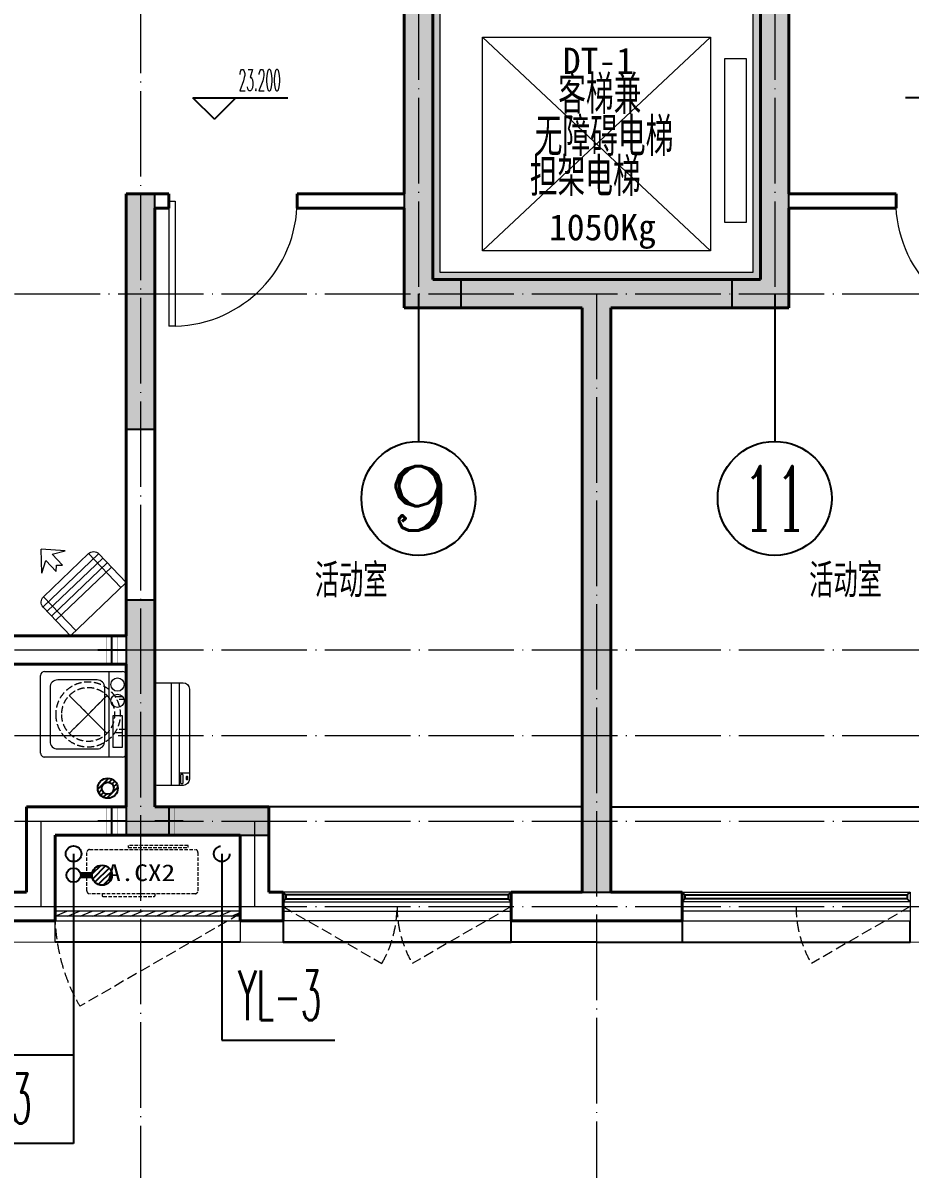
# Model space of a CAD drawing. Extents: x 27938 to 650306, y -92720 to 1524912.
# Drawn here: x 281791 to 288017, y 362482 to 370524 of the extents above; entities that cross this region are included whole.
import ezdxf
from ezdxf.enums import TextEntityAlignment as Align

# ---------------------------------------------------------------- set-up
doc = ezdxf.new("R2010")
doc.units = 0
doc.header["$LTSCALE"] = 1000
doc.header["$MEASUREMENT"] = 0
for name, pattern in [('$1$DASH', [0.35, 0.25, -0.1]), ('DASH', [0.35, 0.25, -0.1]), ('DOTE', [2.42, 2, -0.2, 0.02, -0.2])]:
    doc.linetypes.add(name, pattern=pattern)
for name, color, linetype in [('3-栏杆1', 135, 'Continuous'), ('3.5方案汇报，与郭总、侯月琴确定户型_t8$0$2020.03.04 -1安徽标准化洋房户型(UA）_t8_t8$0$看线', 154, 'Continuous'), ('AXIS', 3, 'Continuous'), ('AXIS_TEXT', 4, 'Continuous'), ('COLUMN', 9, 'Continuous'), ('DIM_ELEV', 3, 'Continuous'), ('DIM_凝结', 3, 'Continuous'), ('DIM_污水', 3, 'Continuous'), ('DIM_雨水', 3, 'Continuous'), ('EQUIP_地漏', 7, 'Continuous'), ('PIPE-凝结', 150, 'N'), ('PUB_TEXT', 4, 'Continuous'), ('VPIPE-凝结', 150, 'Continuous'), ('VPIPE-污水', 2, 'W'), ('VPIPE-雨水', 4, 'DASH'), ('保温', 6, 'Continuous'), ('机电标识类', 1, 'Continuous'), ('看线', 251, 'Continuous')]:
    doc.layers.add(name, color=color, linetype=linetype)
for name, color, linetype, lineweight in [('3.5方案汇报，与郭总、侯月琴确定户型_t8$0$STAIR', 2, 'Continuous', 18), ('DOTE', 19, 'DOTE', 9), ('LVTRY', 1, 'Continuous', 13), ('PUB_HATCH', 8, 'Continuous', 9), ('WALL', 9, 'Continuous', 40), ('WINDOW', 8, 'Continuous', 15), ('填充', 251, 'Continuous', 5), ('平面-空调室内机', 176, 'Continuous', 9), ('平面-空调预留孔', 173, 'Continuous', 15), ('空调', 76, 'Continuous', 13), ('粉刷', 251, 'Continuous', 9)]:
    doc.layers.add(name, color=color, linetype=linetype, lineweight=lineweight)
doc.styles.add('_TCH_AXIS', font='COMPLEX', dxfattribs={"bigfont": 'GBCBIG'})
doc.styles.add('_TCH_DIM', font='SIMPLEX.shx', dxfattribs={"width": 0.6, "oblique": 10, "bigfont": 'hztxt.shx'})
doc.styles.add('_TWT_SERIAL', font='simplex.shx', dxfattribs={"width": 0.6, "oblique": 10, "height": 3, "bigfont": 'aadri.shx'})
doc.styles.add('COMPLEX', font='COMPLEX')
doc.styles.get("Standard").update_dxf_attribs({"font": 'gbenor.shx', "bigfont": 'gbcbig.shx'})
doc.styles.add('黑体', font='simhei.ttf')
doc.linetypes.add('N', pattern='A,3,-0.2,["N",Standard,S=0.25,R=0,X=-0.1,Y=-0.115],-0.2', length=3.4)
doc.linetypes.add('W', pattern='A,3,-0.2,["W",Standard,S=0.25,R=0,X=-0.1,Y=-0.115],-0.2', length=3.4)
pattern_1 = [(90, (-503782.47, -516048.461), (-16.49778, 1e-15), [9.525, -19.05]), (210, (-503782.47, -516048.461), (8.24889, -14.2874966), [9.525, -19.05]), (150, (-503782.47, -516038.936), (-8.24889, -14.2874966), [9.525, -19.05])]

# ---------------------------------------------------------------- blocks, each defined once
blk = doc.blocks.new('RECTANG')
at = {"color": 0}
for p, q in [((1, 1), (0, 1)), ((0, 1), (0, 0)), ((1, 0), (1, 1)), ((0, 0), (1, 0))]:
    blk.add_line(p, q, dxfattribs=at)
blk = doc.blocks.new('洗衣机')
at = {"layer": 'LVTRY', "color": 0}
for p, q in [((3790993.7, 243444.5), (3790993.7, 242899.1)), ((3791567.4, 243472.1), (3791021, 243472.1)), ((3791116.5, 243472.1), (3791116.5, 242871.5)), ((3791594.6, 242899.1), (3791594.6, 243444.5)), ((3791145.1, 242982.5), (3791145.1, 243358)), ((3791199, 243412.7), (3791474.9, 243412.7)), ((3791528.8, 243358), (3791528.8, 242982.5)), ((3791474.9, 242927.8), (3791199, 242927.8)), ((3791021, 242871.5), (3791567.4, 242871.5))]:
    blk.add_line(p, q, dxfattribs=at)
at = {"layer": 'LVTRY', "color": 0, "extrusion": (0, 0, -1)}
for centre, major_axis, start_param, end_param in [((3791021, 243444.5), (0, 27.6), -1.570796, 0), ((3791567.4, 243444.5), (0, 27.6), 0, 1.570796), ((3791055.1, 243379.8), (0, 46.9), 3.141593, 9.424778), ((3791199, 243358), (0, 54.7), 4.712389, 6.283185), ((3791474.9, 243358), (0, 54.7), 0, 1.570796), ((3791055.1, 243265.7), (0, 46.9), 3.141593, 9.424778), ((3791199, 242982.5), (0, 54.7), 3.141593, 4.712389), ((3791474.9, 242982.5), (0, 54.7), 1.570796, 3.141593), ((3791021, 242899.1), (0, 27.6), 3.141593, 4.712389), ((3791567.4, 242899.1), (0, 27.6), 1.570796, 3.141593)]:
    blk.add_ellipse(centre, major_axis=major_axis, ratio=0.986385, start_param=start_param, end_param=end_param, dxfattribs=at)
at = {"layer": 'LVTRY', "color": 8, "xscale": 63.25620569481588, "yscale": 224.5369532744355, "zscale": 64.12934308941763, "rotation": 180}
blk.add_blockref('RECTANG', (3791085.2, 243162.4), dxfattribs=at)
blk = doc.blocks.new('dnfhfn')
at = {"color": 0, "linetype": '$1$DASH', "ltscale": 0.2}
for p, q in [((101.9, 495, 0), (121.9, 495, 0)), ((101.9, 417.2, 0), (101.9, 495, 0)), ((121.9, 495, 0), (121.9, 429, 0)), ((353.1, 495, 0), (333.1, 495, 0)), ((333.1, 495, 0), (333.1, 429, 0)), ((353.1, 417.2, 0), (353.1, 495, 0))]:
    blk.add_line(p, q, dxfattribs=at)
at = {"color": 0, "linetype": '$1$DASH', "ltscale": 0.2, "elevation": 0}
for points in [[(94.9, 360.1), (94.9, 360.1), (360.1, 94.9), (360.1, 94.9)], [(360.1, 360.1), (94.9, 94.9), (94.9, 94.9), (360.1, 360.1)]]:
    blk.add_lwpolyline(points, close=True, dxfattribs=at)
at = {"color": 0, "linetype": '$1$DASH', "ltscale": 0.2}
for radius in [227.5, 187.5]:
    blk.add_circle((227.5, 227.5, 0), radius, dxfattribs=at)
blk = doc.blocks.new('ferre')
at = {"layer": '平面-空调预留孔', "color": 0, "linetype": 'DASH', "ltscale": 0.1}
for p, q in [((93392.7, 115403.5), (93392.7, 115393.5)), ((93402.7, 115383.5), (93755.6, 115383.5)), ((93765.6, 115393.5), (93765.6, 115403.5))]:
    blk.add_line(p, q, dxfattribs=at)
blk.add_lwpolyline([(93996.7, 115742.6), (93576.8, 115742.6), (93576.8, 115727.5), (93996.7, 115727.5)], close=True, dxfattribs=at)
blk.add_lwpolyline([(94045.9, 115403.5), (93305.9, 115403.5, -0.414214), (93285.9, 115423.5), (93285.9, 115693.5, -0.414214), (93305.9, 115713.5), (94045.9, 115713.5, -0.414214), (94065.9, 115693.5), (94065.9, 115423.5, -0.414214)], format="xyb", close=True, dxfattribs=at)
for centre, start, end in [((93402.7, 115393.5), 180, 270), ((93755.6, 115393.5), 270, 0)]:
    blk.add_arc(centre, 10, start, end, dxfattribs=at)
at = {"layer": '平面-空调预留孔', "color": 0, "linetype": 'DASH', "ltscale": 0.1, "style": '黑体', "width": 1.2}
blk.add_text('A.CX2', height=117.05, dxfattribs=at).set_placement((93428.3, 115492.1))
blk = doc.blocks.new('fergve')
at = {"layer": '平面-空调预留孔', "color": 8, "linetype": 'DASH', "ltscale": 0.1}
blk.add_blockref('ferre', (25670, -60415.8), dxfattribs=at)
blk = doc.blocks.new('dasdasf1sa2f31as32f')
at = {"color": 0}
for p, q in [((-116, 585.6), (43.3, 640.5)), ((-22.8, 585.5), (-116, 585.6)), ((-22.8, 585.5), (-73.4, 493.2)), ((82.7, 476.6), (43.3, 640.5)), ((-473.5, 259.7), (-339.5, 504)), ((-269.8, 524.3), (-427.7, 236.5)), ((134.6, 245.5), (-338.8, 505.1)), ((-269.8, 524.3), (113.7, 314)), ((-31.3, 504.4), (-73.4, 493.2)), ((-18.1, 462.9), (-31.3, 504.4)), ((32.4, 555.1), (-18.1, 462.9)), ((82.7, 476.6), (32.4, 555.1)), ((92.6, 168.8), (-380.9, 428.5)), ((114.7, 208.4), (-359.1, 468.2)), ((72.3, 131.9), (-401.1, 391.6)), ((0, 0), (-473.5, 259.7)), ((113.7, 314), (-44.2, 26.2)), ((134, 244.4), (0, 0))]:
    blk.add_line(p, q, dxfattribs=at)
for centre, start, end in [((-294.5, 479.4), 61.25933, 151.25933), ((89, 269), 331.25933, 61.25933)]:
    blk.add_arc(centre, 51.3, start, end, dxfattribs=at)
blk = doc.blocks.new('dongkong')
at = {"color": 0}
blk.add_wipeout([(-603756, 210771), (-603756, 210570.8), (-603836, 210570.8), (-603836, 210771)], dxfattribs=at)
at = {"layer": '机电标识类', "color": 0, "linetype": 'DASH', "ltscale": 400}
for p, q in [((-603796, 210771), (-603796, 210570.8)), ((-603896, 210670.7), (-603696, 210670.7))]:
    blk.add_line(p, q, dxfattribs=at)
at = {"layer": '空调', "color": 0, "linetype": 'DASH', "const_width": 2}
blk.add_lwpolyline([(-603756, 210771), (-603756, 210570.8), (-603836, 210570.8), (-603836, 210771)], close=True, dxfattribs=at)
blk = doc.blocks.new('A$C001338C2')
at = {"color": 0}
for p, q in [((845, 304), (55, 304)), ((109, 215), (109, 304)), ((0, 249), (0, 22)), ((900, 22), (900, 249)), ((22, 0), (878, 0))]:
    blk.add_line(p, q, dxfattribs=at)
at = {"color": 0, "lineweight": 5}
for p, q in [((900, 215), (0, 215)), ((900, 143), (0, 143))]:
    blk.add_line(p, q, dxfattribs=at)
at = {"color": 0}
for points in [[(89, 226), (22, 226, -0.414214), (17, 232), (17, 243, -0.414214), (22, 249), (89, 249, -0.414214), (95, 243), (95, 232, -0.414214)], [(73, 275), (57, 275, -0.414214), (51, 281), (51, 283, -0.414214), (57, 289), (73, 289, -0.414214), (79, 283), (79, 281, -0.414214)]]:
    blk.add_lwpolyline(points, format="xyb", close=True, dxfattribs=at)
for centre, radius, start, end in [((55, 249), 55, 90, 180), ((845, 249), 55, 360, 90), ((22, 22), 22, 180, 270), ((878, 22), 22, 270, 360)]:
    blk.add_arc(centre, radius, start, end, dxfattribs=at)
blk = doc.blocks.new('FGDGDRGSDGDG')
at = {"layer": 'DOTE', "linetype": 'DOTE', "ltscale": 0.3}
for p, q in [((500682.5, 523848.5), (500682.5, 513948.5)), ((502632.5, 522348.5), (502632.5, 520248.5)), ((505132.5, 522348.5), (505132.5, 520248.5)), ((488182.5, 520248.5), (546982.5, 520248.5)), ((503882.5, 520248.5), (503882.5, 513948.5)), ((488182.5, 517748.5), (546982.5, 517748.5)), ((488182.5, 517148.5), (546982.5, 517148.5)), ((488182.5, 516548.5), (546982.5, 516548.5)), ((499982.5, 516548.5), (499982.5, 515948.5)), ((501482.5, 516548.5), (501482.5, 515948.5)), ((488182.5, 515948.5), (546982.5, 515948.5))]:
    blk.add_line(p, q, dxfattribs=at)
blk = doc.blocks.new('gdfgdgdgr')
at = {"layer": 'PUB_HATCH'}
for points in [[(489827.4, 526513.9), (489477.4, 526513.9), (489477.4, 526313.9), (489627.4, 526313.9), (489627.4, 524213.9), (490027.4, 524213.9), (490027.4, 524413.9), (489827.4, 524413.9)], [(492127.6, 526513.9), (492127.6, 524413.9), (491927.6, 524413.9), (491927.6, 524213.9), (492327.6, 524213.9), (492327.6, 526313.9), (492477.6, 526313.9), (492477.6, 526513.9)], [(487877.4, 523363.9), (487877.4, 525013.9), (487677.4, 525013.9), (487677.4, 523363.9)], [(488677.4, 520713.9), (487877.4, 520713.9), (487877.4, 522163.9), (487677.4, 522163.9), (487677.4, 520513.9), (488677.4, 520513.9)]]:
    blk.add_hatch(color=256, dxfattribs=at).paths.add_polyline_path(points)
at = {"layer": 'COLUMN', "color": 8}
for p, q in [((489827.4, 524413.9), (489827.4, 526513.9)), ((492127.6, 526513.9), (492127.6, 524413.9)), ((489627.4, 526313.9), (489627.4, 524213.9)), ((492327.6, 524213.9), (492327.6, 526313.9)), ((487877.4, 525013.9), (487677.4, 525013.9)), ((487677.4, 525013.9), (487677.4, 523363.9)), ((487877.4, 523363.9), (487877.4, 525013.9)), ((490027.4, 524413.9), (489827.4, 524413.9)), ((490027.4, 524213.9), (490027.4, 524413.9)), ((492127.6, 524413.9), (491927.6, 524413.9)), ((491927.6, 524413.9), (491927.6, 524213.9)), ((489627.4, 524213.9), (490027.4, 524213.9)), ((491927.6, 524213.9), (492327.6, 524213.9)), ((487677.4, 523363.9), (487877.4, 523363.9)), ((487877.4, 522163.9), (487677.4, 522163.9)), ((487677.4, 522163.9), (487677.4, 520513.9)), ((487877.4, 520713.9), (487877.4, 522163.9)), ((488677.4, 520713.9), (487877.4, 520713.9)), ((488677.4, 520513.9), (488677.4, 520713.9)), ((487677.4, 520513.9), (488677.4, 520513.9))]:
    blk.add_line(p, q, dxfattribs=at)
blk = doc.blocks.new('A$C263B1184')
at = {"layer": '保温', "linetype": 'Continuous', "ltscale": 10}
h = blk.add_hatch(dxfattribs=at)
h.set_pattern_fill('HEX', color=251, scale=10, angle=90, style=0)
h.set_pattern_definition(pattern_1)
h.paths.add_polyline_path([(1050.1, 4100), (1050.1, 4300), (-850, 4300), (-850, 4100)])
h = blk.add_hatch(dxfattribs=at)
h.set_pattern_fill('HEX', color=251, scale=10, angle=90, style=0)
h.set_pattern_definition(pattern_1)
h.paths.add_polyline_path([(0.1, 0), (200.1, 0), (200.1, 4100), (0.1, 4100)])
at = {"layer": '保温', "color": 251, "linetype": 'ByBlock', "ltscale": 10}
blk.add_line((0, 0), (200, 0), dxfattribs=at)
blk = doc.blocks.new('$WINLIB2D$00000001')
at = {"color": 0}
for points in [[(-0.5, 0.5), (-0.5, -0.5)], [(-0.5, 0.5), (0.5, 0.5)], [(0.5, -0.5), (0.5, 0.5)], [(0.5, 0.1667), (-0.5, 0.1667)], [(0.5, -0.1667), (-0.5, -0.1667)], [(-0.5, -0.5), (0.5, -0.5)]]:
    blk.add_lwpolyline(points, dxfattribs=at)
blk = doc.blocks.new('$DorLib2D$00000001')
for p, q in [((0.45, 0.975), (0.5, 0.975)), ((0.45, 0), (0.45, 0.975)), ((0.5, 0), (0.5, 0.975)), ((0.5, 0), (0.45, 0))]:
    blk.add_line(p, q)
at = {"lineweight": 13}
blk.add_arc((0.475, 0), 0.975, 91.46928, 180, dxfattribs=at)
blk = doc.blocks.new('$WINLIB2D$00000039')
at = {"color": 0}
for points in [[(-0.5, 0.5), (-0.5, -0.5)], [(0.5, 0.5), (-0.5, 0.5)], [(0.5, -0.5), (0.5, 0.5)], [(-0.5, 0.1667), (0.5, 0.1667)], [(-0.3839, -0.1667), (-0.448, 0.1667)], [(-0.3159, -0.1667), (-0.38, 0.1667)], [(-0.2479, -0.1667), (-0.312, 0.1667)], [(-0.1799, -0.1667), (-0.244, 0.1667)], [(-0.1119, -0.1667), (-0.176, 0.1667)], [(-0.0439, -0.1667), (-0.108, 0.1667)], [(0.0241, -0.1667), (-0.04, 0.1667)], [(0.0921, -0.1667), (0.028, 0.1667)], [(0.16, -0.1667), (0.0959, 0.1667)], [(0.228, -0.1667), (0.1639, 0.1667)], [(0.296, -0.1667), (0.2319, 0.1667)], [(0.364, -0.1667), (0.2999, 0.1667)], [(0.432, -0.1667), (0.3679, 0.1667)], [(0.5, -0.1667), (0.4359, 0.1667)], [(-0.4519, -0.1667), (-0.5, 0.0836)], [(-0.5, -0.1667), (0.5, -0.1667)], [(0.5, -0.5), (-0.5, -0.5)]]:
    blk.add_lwpolyline(points, dxfattribs=at)
blk = doc.blocks.new('_AXISO')
blk.add_circle((0, 0), 0.5)
at = {"layer": 'AXIS_TEXT', "style": 'COMPLEX', "width": 1.041667}
blk.add_attdef('A', text='', height=0.56, dxfattribs=at).set_placement((-0.25, -0.28), (0.25, -0.28), align=Align.FIT)
blk = doc.blocks.new('$TwtSys$00000141')
for p, q in [((-141, 12), (-15, 138)), ((-141, 12), (-15, 138)), ((-131, -53), (53, 131)), ((-131, -53), (53, 131)), ((-100, -100), (100, 100)), ((-100, -100), (100, 100)), ((-49, -131), (131, 49)), ((-49, -131), (131, 49)), ((17, -138), (138, -17)), ((17, -138), (138, -17))]:
    blk.add_line(p, q)
blk.add_circle((0, 0), 141)
blk.add_circle((0, 0), 141)
blk = doc.blocks.new('$TwtSys$00000543')
for p, q in [((-140, -13), (13, 140)), ((-13, -140), (140, 13)), ((19, 83), (63, 126)), ((60, 60), (100, 100)), ((83, 19), (126, 63)), ((-126, -63), (-83, -19)), ((-100, -100), (-60, -60)), ((-63, -126), (-19, -83))]:
    blk.add_line(p, q)
for radius in [141, 84.6]:
    blk.add_circle((0, 0), radius)

msp = doc.modelspace()

# ---------------------------------------------------------------- hatches: boundary and pattern name
at = {"layer": '填充'}
h = msp.add_hatch(dxfattribs=at)
h.set_pattern_fill('隔热材料02', color=8, scale=100, style=0)
h.set_pattern_definition([(0, (-888391.82, -240014.906), (0, 50), []), (0, (-888391.82, -239998.24), (0, 50), []), (270, (-888348.077, -239989.61), (50, -9e-15), [5.01775, -44.98225]), (270, (-888385.536, -239989.61), (50, -9e-15), [5.01775, -44.98225]), (90, (-888360.024, -240023.537), (-50, 3e-15), [5.01775, -44.98225]), (90, (-888373.59, -240023.537), (-50, 3e-15), [5.01775, -44.98225]), (180, (-888341.794, -240031.573), (-6e-15, -50), [50.02425, 0.02425]), (135, (-888355.75, -240029.064), (3e-15, 49.99987405), [4.268, -66.44275]), (116.56505, (-888308.77, -240026.046), (0.00011283, 49.99993342), [2.805, -108.9985]), (116.56505, (-888358.77, -240026.046), (0.00011283, 49.99993342), [2.805, -108.9985]), (153.43495, (-888300.734, -240031.573), (-0.0001128, 49.9999334), [5.61, -106.1935]), (153.43495, (-888350.734, -240031.573), (-0.0001128, 49.9999334), [5.61, -106.1935]), (63.43495, (-888310.024, -240018.52), (-0.00011283, 49.99993342), [26.714, -85.0895]), (63.43495, (-888360.024, -240018.52), (-0.00011283, 49.99993342), [26.714, -85.0895]), (116.56505, (-888298.077, -239989.608), (0.00011283, 49.99993342), [2.805, -108.9985]), (116.56505, (-888348.077, -239989.608), (0.00011283, 49.99993342), [2.805, -108.9985]), (135, (-888349.33, -239987.1), (3e-15, 49.99987405), [4.268, -66.44275]), (153.43495, (-888302.35, -239984.08), (-0.0001128, 49.9999334), [5.61, -106.1935]), (153.43495, (-888352.35, -239984.08), (-0.0001128, 49.9999334), [5.61, -106.1935]), (45, (-888384.28, -239987.1), (0, 49.99987405), [4.268, -66.44275]), (63.43495, (-888335.536, -239989.608), (-0.00011283, 49.99993342), [2.805, -108.9985]), (63.43495, (-888385.536, -239989.608), (-0.00011283, 49.99993342), [2.805, -108.9985]), (26.56505, (-888331.264, -239984.08), (0.0001128, 49.9999334), [5.61, -106.1935]), (26.56505, (-888381.264, -239984.08), (0.0001128, 49.9999334), [5.61, -106.1935]), (116.56505, (-888323.59, -240018.52), (0.00011283, 49.99993342), [26.714, -85.0895]), (116.56505, (-888373.59, -240018.52), (0.00011283, 49.99993342), [26.714, -85.0895]), (45, (-888377.86, -240029.064), (0, 49.99987405), [4.268, -66.44275]), (63.43495, (-888324.843, -240026.046), (-0.00011283, 49.99993342), [2.805, -108.9985]), (63.43495, (-888374.843, -240026.046), (-0.00011283, 49.99993342), [2.805, -108.9985]), (26.56505, (-888332.88, -240031.573), (0.0001128, 49.9999334), [5.61, -106.1935]), (26.56505, (-888382.88, -240031.573), (0.0001128, 49.9999334), [5.61, -106.1935])])
h.paths.add_polyline_path([(286916.6, 370623.7), (286966.6, 370623.7), (286966.6, 368723.7), (284666.6, 368723.7), (284666.6, 370623.7), (284716.6, 370623.7), (284716.6, 368773.7), (286916.6, 368773.7)])

# ---------------------------------------------------------------- linework, layer by layer
at = {"color": 8, "const_width": 8}
for points in [[(281716.6, 364223.7), (281716.6, 364073.7), (282016.6, 364073.7), (282016.6, 364223.7)], [(283316.6, 364223.7), (283316.6, 364073.7), (283616.6, 364073.7), (283616.6, 364223.7)], [(288316.6, 364223.7), (288316.6, 364073.7), (288016.6, 364073.7), (288016.6, 364223.7)]]:
    msp.add_lwpolyline(points, dxfattribs=at)
at = {"layer": '3-栏杆1', "color": 8}
for p, q in [((283636.8, 364405.9), (283616.6, 364423.7)), ((283616.6, 364423.7), (283636.8, 364405.9)), ((285196.3, 364405.9), (283636.8, 364405.9)), ((283636.8, 364405.9), (283636.8, 364376.7)), ((285196.3, 364405.9), (285216.6, 364423.7)), ((285216.6, 364423.7), (285196.3, 364405.9)), ((285196.3, 364405.9), (285196.3, 364376.7)), ((286436.8, 364405.9), (286416.6, 364423.7)), ((286416.6, 364423.7), (286436.8, 364405.9)), ((286436.8, 364405.9), (287996.3, 364405.9)), ((286436.8, 364405.9), (286436.8, 364376.7)), ((287996.3, 364405.9), (288016.6, 364423.7)), ((288016.6, 364423.7), (287996.3, 364405.9)), ((287996.3, 364405.9), (287996.3, 364376.7)), ((283616.6, 364356.8), (283636.8, 364376.7)), ((283636.8, 364376.6), (285196.3, 364376.6)), ((285196.3, 364376.7), (285216.6, 364356.8)), ((285216.6, 364356.8), (285196.3, 364376.7)), ((286436.8, 364376.7), (286416.6, 364356.8)), ((286416.6, 364356.8), (286436.8, 364376.7)), ((287996.3, 364376.6), (286436.8, 364376.6)), ((288016.6, 364356.8), (287996.3, 364376.7))]:
    msp.add_line(p, q, dxfattribs=at)
at = {"layer": '3.5方案汇报，与郭总、侯月琴确定户型_t8$0$2020.03.04 -1安徽标准化洋房户型(UA）_t8_t8$0$看线', "color": 8, "ltscale": 10}
for p, q in [((285716.6, 365023.7), (283516.6, 365023.7)), ((285916.6, 365023.7), (288116.6, 365023.7))]:
    msp.add_line(p, q, dxfattribs=at)
at = {"layer": '3.5方案汇报，与郭总、侯月琴确定户型_t8$0$STAIR', "color": 8}
for p, q in [((285016.6, 370423.7), (286616.6, 368923.7)), ((286616.6, 370423.7), (285016.6, 368923.7))]:
    msp.add_line(p, q, dxfattribs=at)
for points in [[(285016.6, 368923.7), (285016.6, 370423.7), (286616.6, 370423.7), (286616.6, 368923.7)], [(286716.6, 369123.7), (286716.6, 370273.7), (286866.6, 370273.7), (286866.6, 369123.7)]]:
    msp.add_lwpolyline(points, close=True, dxfattribs=at)
at = {"layer": 'AXIS'}
for p, q in [((284566.6, 368623.7), (284566.6, 367587.5)), ((287066.6, 368623.7), (287066.6, 367587.5))]:
    msp.add_line(p, q, dxfattribs=at)
at = {"layer": 'DIM_ELEV', "color": 8}
for p, q in [((283134.6, 369847.5), (282984.6, 369997.5)), ((282984.6, 369997.5), (283649.5, 369997.5)), ((283134.6, 369847.5), (283284.6, 369997.5)), ((288648.6, 369997.5), (287983.6, 369997.5))]:
    msp.add_line(p, q, dxfattribs=at)
at = {"layer": 'DIM_凝结'}
for p, q in [((282146.6, 364543.7), (282146.6, 362661.9)), ((282146.6, 362661.9), (281169.7, 362661.9))]:
    msp.add_line(p, q, dxfattribs=at)
at = {"layer": 'DIM_污水'}
for p, q in [((282146.6, 364693.7), (282146.6, 363281.2)), ((282146.6, 363281.2), (281091.3, 363281.2))]:
    msp.add_line(p, q, dxfattribs=at)
at = {"layer": 'DIM_雨水'}
for p, q in [((283186.6, 364693.7), (283186.6, 363385.5)), ((283186.6, 363385.5), (283980.6, 363385.5))]:
    msp.add_line(p, q, dxfattribs=at)
at = {"layer": 'PIPE-凝结', "const_width": 45}
msp.add_lwpolyline([(282196.6, 364543.7), (282276.1, 364543.7)], dxfattribs=at)
at = {"layer": 'VPIPE-凝结'}
msp.add_circle((282146.6, 364543.7), 50, dxfattribs=at)
at = {"layer": 'VPIPE-污水'}
msp.add_circle((282146.6, 364693.7), 55, dxfattribs=at)
at = {"layer": 'VPIPE-雨水'}
msp.add_circle((283186.6, 364693.7), 55, dxfattribs=at)
at = {"layer": 'WALL', "color": 8}
for p, q in [((284466.6, 370623.7), (284466.6, 369323.7)), ((284666.6, 370623.7), (284666.6, 369223.7)), ((286966.6, 370623.7), (286966.6, 369223.7)), ((287166.6, 370623.7), (287166.6, 369323.7)), ((282815.4, 369323.7), (282516.6, 369323.7)), ((282815.4, 369223.7), (282815.4, 369323.7)), ((284466.6, 369323.7), (283715.4, 369323.7)), ((283715.4, 369323.7), (283715.4, 369223.7)), ((287917.8, 369323.7), (287166.6, 369323.7)), ((287917.8, 369223.7), (287917.8, 369323.7)), ((282716.6, 369223.7), (282716.6, 366123.7)), ((282716.6, 369223.7), (282815.4, 369223.7)), ((283715.4, 369223.7), (284466.6, 369223.7)), ((284466.6, 369223.7), (284466.6, 368523.7)), ((284666.6, 369223.7), (284666.6, 368723.7)), ((286966.6, 369223.7), (286966.6, 368723.7)), ((287166.6, 369223.7), (287917.8, 369223.7)), ((287166.6, 369223.7), (287166.6, 368523.7)), ((284666.6, 368723.7), (285816.6, 368723.7)), ((285816.6, 368723.7), (286966.6, 368723.7)), ((284466.6, 368523.7), (285716.6, 368523.7)), ((285716.6, 368523.7), (285716.6, 364423.7)), ((285916.6, 368523.7), (285916.6, 364423.7)), ((285916.6, 368523.7), (287166.6, 368523.7)), ((281816.6, 365023.7), (281816.6, 364423.7)), ((283516.6, 365023.7), (283516.6, 364423.7)), ((282016.6, 364823.7), (282016.6, 364323.7)), ((283316.6, 364823.7), (283316.6, 364323.7)), ((281816.6, 364423.7), (281716.6, 364423.7)), ((283616.6, 364423.7), (283516.6, 364423.7)), ((283616.6, 364223.7), (283616.6, 364423.7)), ((285716.6, 364423.7), (285216.6, 364423.7)), ((285216.6, 364423.7), (285216.6, 364223.7)), ((286416.6, 364423.7), (285916.6, 364423.7)), ((286416.6, 364223.7), (286416.6, 364423.7)), ((282016.6, 364223.7), (282016.6, 364323.7)), ((283316.6, 364323.7), (283316.6, 364223.7)), ((281916.6, 364223.7), (281716.6, 364223.7)), ((281916.6, 364223.7), (282016.6, 364223.7)), ((283316.6, 364223.7), (283416.6, 364223.7)), ((283416.6, 364223.7), (283616.6, 364223.7)), ((285216.6, 364223.7), (285816.6, 364223.7)), ((285816.6, 364223.7), (286416.6, 364223.7))]:
    msp.add_line(p, q, dxfattribs=at)
at = {"layer": 'WINDOW', "color": 8, "linetype": 'DASH', "ltscale": 0.3}
for points in [[(283616.6, 364323.7), (284309.4, 363923.7, 0.131652), (284416.6, 364323.7)], [(285216.6, 364323.7), (284523.8, 363923.7, -0.131652), (284416.6, 364323.7)], [(288016.6, 364323.7), (287323.8, 363923.7, -0.131652), (287216.6, 364323.7)], [(283316.6, 364273.7), (282190.7, 363623.7, -0.131652), (282016.6, 364273.7)]]:
    msp.add_lwpolyline(points, format="xyb", dxfattribs=at)
at = {"layer": '填充', "color": 8}
msp.add_lwpolyline([(286916.6, 370623.7), (286966.6, 370623.7), (286966.6, 368723.7), (284666.6, 368723.7), (284666.6, 370623.7), (284716.6, 370623.7), (284716.6, 368773.7), (286916.6, 368773.7)], close=True, dxfattribs=at)
at = {"layer": '看线', "color": 8, "ltscale": 0.5}
for points in [[(283616.6, 364223.7), (283616.6, 364073.7), (285216.6, 364073.7), (285216.6, 364223.7)], [(286416.6, 364223.7), (286416.6, 364073.7), (288016.6, 364073.7), (288016.6, 364223.7)], [(283316.6, 364073.7), (282016.6, 364073.7)], [(285816.6, 364073.7), (283616.6, 364073.7)], [(285816.6, 364073.7), (288016.6, 364073.7)]]:
    msp.add_lwpolyline(points, dxfattribs=at)

# ---------------------------------------------------------------- block references
at = {"layer": 'AXIS'}
ref = msp.add_blockref('_AXISO', (284566.6, 367187.5), dxfattribs=dict(at, xscale=800, yscale=800, zscale=800))
ref.add_attrib('A', '9', dxfattribs={"layer": 'AXIS_TEXT', "height": 452.5, "style": '_TCH_AXIS', "width": 1.5}).set_placement((284340.3, 366961.2), (284792.9, 366961.2), align=Align.FIT)
ref = msp.add_blockref('_AXISO', (287066.6, 367187.5), dxfattribs=dict(at, xscale=800, yscale=800, zscale=800))
ref.add_attrib('A', '11', dxfattribs={"layer": 'AXIS_TEXT', "height": 452.55, "style": '_TCH_AXIS', "width": 0.875}).set_placement((286840.3, 366961.2), (287292.9, 366961.2), align=Align.FIT)
at = {"layer": 'EQUIP_地漏', "xscale": 0.5, "yscale": 0.5, "zscale": 0.5}
msp.add_blockref('$TwtSys$00000543', (282386.6, 365153.7), dxfattribs=at)
at = {"layer": 'EQUIP_地漏', "xscale": 0.5, "yscale": 0.5, "zscale": 0.5, "rotation": 180}
msp.add_blockref('$TwtSys$00000141', (282346.6, 364543.7), dxfattribs=at)
at = {"layer": 'WINDOW', "rotation": 180}
for name, p, xscale, yscale, zscale in [('$DorLib2D$00000001', (283265.4, 369273.7), 900, 900, 900), ('$WINLIB2D$00000001', (284416.6, 364323.7), 1600, 200, 1600), ('$WINLIB2D$00000039', (282666.6, 364273.7), 1299.999999983003, -100, 1299.999999983003)]:
    msp.add_blockref(name, p, dxfattribs=dict(at, xscale=xscale, yscale=yscale, zscale=zscale))
at = {"layer": 'WINDOW'}
for name, p, xscale, yscale, zscale in [('$DorLib2D$00000001', (288367.8, 369273.7), 900, -900, 900), ('$WINLIB2D$00000001', (287216.6, 364323.7), 1600, -200, 1600)]:
    msp.add_blockref(name, p, dxfattribs=dict(at, xscale=xscale, yscale=yscale, zscale=zscale))
at = {"layer": '平面-空调室内机', "color": 8, "ltscale": 0.3, "rotation": 180}
for p in [(-321379.6, 575594.5), (-320979.5, 575594.5)]:
    msp.add_blockref('dongkong', p, dxfattribs=at)
at = {"layer": '平面-空调预留孔', "color": 8, "xscale": -1}
for name, p, rotation in [('dasdasf1sa2f31as32f', (282126.3, 366223.7), 15.00000000331026), ('dnfhfn', (282021.5, 365444.1, 0), 270)]:
    msp.add_blockref(name, p, dxfattribs=dict(at, rotation=rotation))
at = {"layer": '平面-空调预留孔', "color": 8, "xscale": -0.800000000046565, "yscale": 0.800000000046565, "zscale": 0.800000000046565, "rotation": 269.9999997665698}
msp.add_blockref('A$C001338C2', (282716.7, 365173.7), dxfattribs=at)
at = {"layer": '平面-空调预留孔', "color": 8}
msp.add_blockref('fergve', (163283.6, 309426.1), dxfattribs=at)
at = {"layer": '粉刷', "color": 8, "xscale": -1}
msp.add_blockref('洗衣机', (4073510.3, 122501.3), dxfattribs=at)

# ---------------------------------------------------------------- texts
at = {"layer": 'DIM_ELEV', "color": 8, "style": '_TCH_DIM', "width": 0.423529}
msp.add_text('23.200', height=148.75, dxfattribs=at).set_placement((283304.3, 370047.6))
at = {"layer": 'DIM_凝结', "color": 7, "style": '_TWT_SERIAL', "width": 0.48}
msp.add_text('NL-3', height=350, dxfattribs=at).set_placement((281239.7, 362801.9))
at = {"layer": 'DIM_雨水', "color": 7, "style": '_TWT_SERIAL', "width": 0.48}
msp.add_text('YL-3', height=350, dxfattribs=at).set_placement((283302.6, 363525.5))
at = {"layer": 'PUB_TEXT', "color": 8, "style": '黑体'}
for s, p in [('DT-1', (285579.5, 370166)), ('1050Kg', (285482.5, 368998.3))]:
    msp.add_text(s, height=184.01, dxfattribs=at).set_placement(p)
at = {"layer": 'PUB_TEXT', "color": 8}
for s, height, p in [('客梯兼', 270.07, (285547.5, 369885.8)), ('无障碍电梯', 270.07, (285382.9, 369590)), ('担架电梯', 270.07, (285348.5, 369308.5)), ('活动室', 236.31, (283839.7, 366492)), ('活动室', 236.31, (287308.7, 366492))]:
    msp.add_text(s, height=height, dxfattribs=at).set_placement(p)

# ---------------------------------------------------------------- next in the draw order: linework, layer by layer
at = {"layer": 'WALL', "color": 8}
for p, q in [((282716.6, 366123.7), (282716.6, 365023.7)), ((282516.6, 365023.7), (281816.6, 365023.7)), ((283516.6, 365023.7), (282716.6, 365023.7)), ((282616.6, 364823.7), (282016.6, 364823.7)), ((283316.6, 364823.7), (282616.6, 364823.7))]:
    msp.add_line(p, q, dxfattribs=at)

# ---------------------------------------------------------------- next in the draw order: block references
at = {"layer": '平面-空调室内机', "color": 8, "ltscale": 0.3, "rotation": 180}
msp.add_blockref('dongkong', (-321379.6, 576794.4), dxfattribs=at)

# ---------------------------------------------------------------- next in the draw order: linework, layer by layer
at = {"layer": 'WALL', "color": 8}
for p, q in [((282516.6, 369323.7), (282516.6, 366223.7)), ((282516.6, 366223.7), (281716.6, 366223.7)), ((281716.6, 366023.7), (282516.6, 366023.7)), ((282516.6, 366023.7), (282516.6, 365023.7))]:
    msp.add_line(p, q, dxfattribs=at)

# ---------------------------------------------------------------- next in the draw order: block references
msp.add_blockref('FGDGDRGSDGDG', (-218065.9, -151624.7))
at = {"color": 8}
for name, p in [('gdfgdgdgr', (-205160.8, -155690.1)), ('A$C263B1184', (285716.6, 364423.7))]:
    msp.add_blockref(name, p, dxfattribs=at)

doc.saveas('drawing.dxf')
